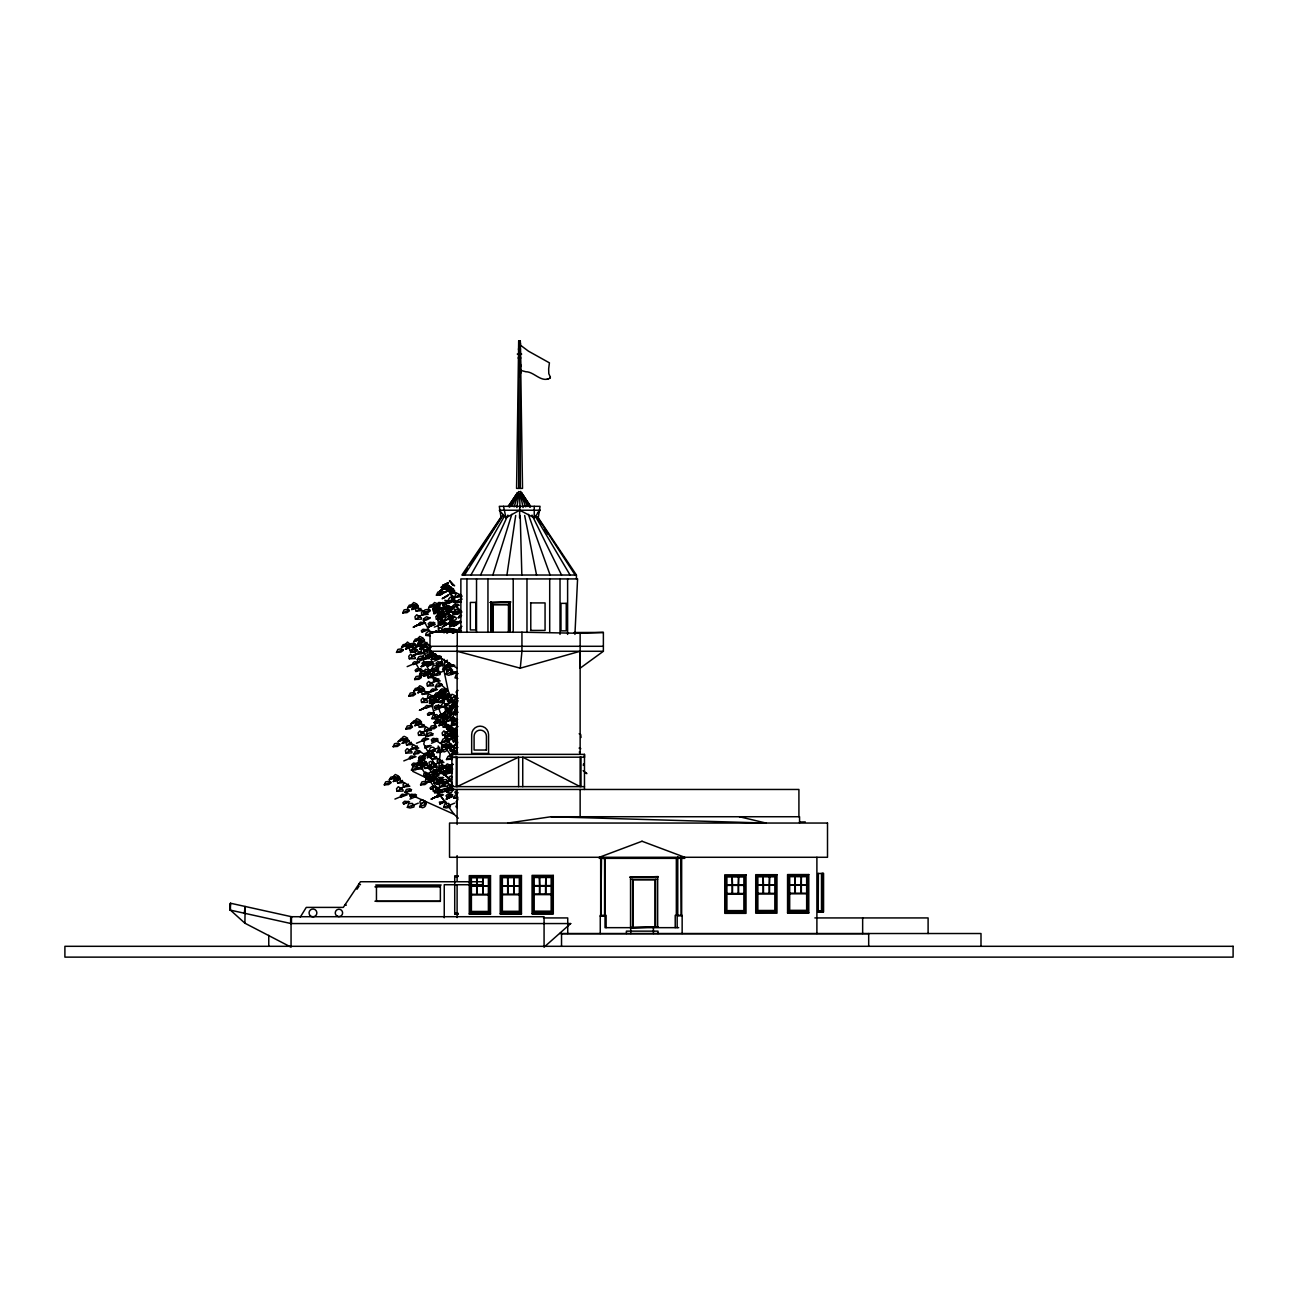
<?xml version="1.0" encoding="UTF-8"?>
<svg xmlns="http://www.w3.org/2000/svg" width="1298" height="1298" viewBox="0 0 1298 1298"><rect width="100%" height="100%" fill="white"/><g stroke="black" fill="none" stroke-linecap="round" stroke-linejoin="round"><path stroke-width="1.5" d="M457.107 757.172L451.899 757.399L451.899 754.365L584.473 754.365L584.473 757.399M451.899 757.399L584.473 757.172M457.107 754.365L457.107 646.29M580.141 754.365L580.141 651.271L520.271 668.178L457.107 651.271M520.466 353.299L519.881 341.634L520.498 345.219L528.432 351.158L549.411 362.84L548.665 368.859L548.794 373.662L550.417 377.28L549.703 378.318C540.958 382.78 534.062 371.634 525.82 371.747L520.985 370.465L520.871 372.299L521.066 370.465M518.713 340.871L516.572 488.389L522.526 488.389L520.287 340.871L518.713 340.871L518.713 350.979M448.216 608.94L449.384 612.461L454.122 611.439L456.004 609.589L461.39 611.017M454.787 610.936L455.955 614.425L461.764 612.185M519.557 517.805L519.768 506.317M520.352 354.873L520.53 372.542L518.875 377.215L520.271 373.775M574.933 634.414L577.578 578.924L460.871 578.924L460.871 632.418M230.038 910.06L230.444 903.213L230.444 910.141L244.9 923.202L291.06 947.167L291.06 923.559L230.038 910.06L230.444 903.213L291.596 916.745M520.271 668.178L521.942 651.271L521.942 632.207L429.995 632.223L429.995 651.271L457.107 668.178M437.491 671.975L436.42 669.492L433.159 671.618L431.877 674.295L434.879 675.301L436.663 674.554M434.295 764.733L434.132 766.258L435.138 765.852M449.806 715.685L448.735 713.219L445.474 715.328L444.176 718.005L447.177 719.011L448.978 718.281L451.071 715.02L450.958 713.835L446.204 710.833L444.403 712.845L444.987 715.247L447.534 715.798M455.614 699.135L454.543 696.669L451.282 698.778L449.984 701.455L452.986 702.461L454.787 701.731M452.418 789.719L451.347 787.253L448.086 789.362L446.804 792.04L449.806 793.046L451.59 792.299L453.683 789.038M419.579 674.895L420.893 671.261L424.576 670.92L426.361 673.289L426.117 674.587L422.337 675.512L419.579 674.895L426.198 672.169M430.271 635.906L425.76 635.387L425.987 633.375L428.875 631.006L430.758 631.412L431.374 633.067M407.345 807.356L408.659 803.722L412.326 803.381L414.127 805.75L413.884 807.031L410.103 807.973L407.345 807.356L413.965 804.63M421.834 766.875L422.759 768.87L416.204 769.195L417.534 765.56L421.201 765.22M431.861 669.33L433.175 665.679L436.842 665.339L438.627 667.707L438.399 669.005L434.619 669.93L431.861 669.33L438.481 666.588M433.548 674.895L434.862 671.261L438.546 670.92L440.33 673.289L440.087 674.587L436.306 675.512L433.548 674.895L440.168 672.169M436.388 719.141L431.893 718.621L433.208 714.971L436.874 714.63L438.659 716.999L434.067 722.694L438.399 722.451M428.892 751.51L430.222 747.875L432.007 747.129L433.889 747.534L435.447 751.201L428.892 751.51L439.844 747.307M437.702 702.072L439.016 698.438L442.683 698.097L444.468 700.466L444.241 701.747L440.46 702.689L437.702 702.072L444.322 699.33M447.891 789.492L439 793.175L434.506 792.656L434.733 790.628M459.476 617.686L459.703 615.674M441.417 783.521L442.732 779.871L446.398 779.53L448.183 781.915L447.956 783.197L444.176 784.138L441.417 783.521L449.465 780.13M452.71 721.25L452.467 723.262L456.977 723.781M443.624 807.356L444.938 803.722L448.621 803.381L450.406 805.75L450.163 807.031L446.382 807.973L443.624 807.356L450.244 804.63M457.431 752.045L452.921 751.51L454.235 747.875L457.918 747.534M457.139 725.209L457.367 723.197M457.139 745.214L457.367 743.202M244.3 913.208L245.144 906.458L244.9 923.202M290.655 923.462L291.482 916.712L291.482 923.462M438.091 620.201L440.363 602.661M506.934 575.03L515.695 515.484M516.864 507.55L518.908 493.646M402.704 612.867L404.084 609.882L407.734 609.297L409.389 610.871L407.037 612.624L402.704 612.867L409.324 610.125M396.507 652.375L397.902 649.389L401.553 648.805L403.207 650.379L400.839 652.131L396.507 652.375L403.143 649.633M384.273 784.836L385.668 781.85L389.303 781.266L390.974 782.84L388.605 784.592L384.273 784.836L390.909 782.094M408.789 646.793L410.184 643.824L413.819 643.224L415.49 644.814L413.121 646.55L408.789 646.793L415.425 644.068M393.148 746.674L394.543 743.689L398.178 743.089L399.849 744.679L397.48 746.431L393.148 746.674L399.768 743.932M410.493 652.375L411.872 649.389L415.522 648.805L417.177 650.379L414.825 652.131L410.493 652.375L417.112 649.633M408.821 696.085L410.217 693.116L413.851 692.515L415.522 694.106L413.153 695.842L408.821 696.085L415.457 693.359M405.836 728.989L407.215 726.004L410.866 725.42L412.521 726.994L410.168 728.746L405.836 728.989L412.456 726.247M414.63 679.552L416.025 676.566L419.66 675.966L421.331 677.556L418.962 679.308L414.63 679.552L421.266 676.81M436.404 595.165L437.799 592.18L439.6 591.45L443.105 593.17L440.736 594.922L436.404 595.165L440.152 593.624M411.434 770.12L412.829 767.15L416.48 766.55L418.134 768.124L415.766 769.876L411.434 770.12L418.07 767.394M436.258 655.117L431.926 655.36L433.305 652.375M418.345 760.985L419.741 758.016L423.375 757.415L425.046 759.006L422.677 760.742L418.345 760.985L424.965 758.259M432.056 700.79L429.411 700.742L430.79 697.756M440.444 701.601L434.067 702.689L435.463 699.703L439.113 699.119M429.865 728.989L431.244 726.004L434.895 725.42L436.55 726.994L434.197 728.746L429.865 728.989L436.485 726.247M420.552 784.836L421.947 781.85L425.598 781.266L427.253 782.84L424.9 784.592L420.552 784.836L427.188 782.094M436.842 752.532L438.237 749.546L441.888 748.962L443.543 750.536L441.19 752.288L436.842 752.532L443.478 749.79M441.531 742.083L442.91 739.097L444.711 738.351L447.145 739.763L441.531 742.083L445.863 741.839L448.216 740.087M436.242 774.241L437.637 771.255L439.438 770.509L441.288 770.655L442.618 773.154L436.242 774.241L442.878 771.499M446.496 759.508L447.891 756.523L449.692 755.777L452.126 757.188L446.496 759.508L450.828 759.265M456.847 737.897L454.203 737.848L455.598 734.863L457.399 734.116M458.113 797.929L453.781 798.173L455.16 795.187L456.961 794.457M441.044 792.332L439.503 788.665L437.621 788.275M443.429 603.099L438.805 602.434L436.842 604.008L437.41 605.192L444.224 602.434L448.93 602.629L442.829 605.192L442.634 603.278M442.407 612.445L436.534 616.307L438.87 612.526L447.177 613.873L448.637 611.78L444.322 608.081L442.245 610.19L442.488 613.63L439.097 615.528M417.21 659.773L418.637 656.95L420.422 656.204L422.272 656.301L423.537 658.508L417.21 659.773L423.846 657.031M431.179 659.773L432.607 656.95L434.392 656.204L436.242 656.301L437.507 658.508L431.179 659.773L436.809 657.453M413.851 754.057L415.263 751.25L418.897 750.585L420.52 751.98L418.134 753.651L413.851 754.057L420.471 751.331M444.305 620.266L445.717 617.442L450.698 615.398L455.987 617.507L456.377 618.854L455.306 620.038L450.552 620.622L449.481 616.745L450.633 619L444.305 620.266L450.925 617.524M429.524 703.484L430.936 700.66L434.57 700.011L436.193 701.407L433.808 703.062L429.524 703.484L436.144 700.742M435.333 686.934L436.745 684.111L440.379 683.462L442.001 684.857L439.616 686.528L435.333 686.934L441.953 684.208M426.539 736.388L427.951 733.565L429.752 732.818L431.585 732.916L432.851 735.122L426.539 736.388L433.159 733.646M461.39 602.142L457.107 602.564L457.399 600.958L450.763 600.293L455.452 603.051L457.172 602.467L458.519 599.741L462.153 599.092M443.332 767.962L439.049 768.384L440.46 765.56L442.261 764.83L445.717 766.307M457.626 742.862L449.708 731.309L455.063 708.578L457.983 706.518M450.552 736.388L451.98 733.565L453.765 732.818L455.614 732.916L456.88 735.122L450.552 736.388L457.188 733.646M581.017 737.491L580.709 734.506L579.168 733.759M426.782 730.466L421.169 732.786L427.561 729.947L423.765 744.014L438.416 771.385L440.184 753.538L438.156 745.961M518.875 377.215L520.952 372.299M538.264 517.805L540.049 506.317L499.308 506.317L501.109 517.805M411.742 609.525L413.202 606.961L416.82 606.215L418.362 607.318L411.742 609.525L418.362 606.799M405.56 649.049L407.02 646.469L410.639 645.723L412.18 646.826L405.56 649.049L412.18 646.307M417.826 643.467L421.104 640.157L424.462 641.244L417.826 643.467L424.462 640.725M419.53 649.049L420.99 646.469L424.608 645.723L426.15 646.826L419.53 649.049L426.15 646.307M432.64 609.525L434.116 606.961L437.718 606.215L439.276 607.318L432.64 609.525L439.259 606.799M402.185 743.332L405.447 740.022L408.821 741.126L402.185 743.332L408.821 740.59L405.982 737.15L404.116 736.339L402.64 737.183L402.818 740.866L407.588 738.124M393.31 781.493L394.787 778.93L398.405 778.183L399.946 779.287L393.31 781.493L399.946 778.768M417.859 692.759L419.335 690.179L422.953 689.433L424.495 690.536L417.859 692.759L424.495 690.017M425.144 673.646L428.762 672.899L430.303 674.003L423.667 676.209L423.992 674.863M445.457 591.839L448.719 588.513L452.077 589.616L445.457 591.839L452.077 589.097L447.972 585.171L451.85 589.276L453.878 589.406L447.372 584.83L445.555 586.874M414.873 725.663L416.35 723.083L419.952 722.337L421.509 723.44L414.873 725.663L421.493 722.921M420.487 766.794L423.748 763.484L427.107 764.571L420.487 766.794L427.107 764.051M444.062 695.079L443.527 694.073L439.925 694.836L438.448 697.399L442.65 696.718M427.383 757.659L430.66 754.349L434.019 755.436L427.383 757.659L434.019 754.917M443.121 699.346L444.581 696.783L448.199 696.036L449.741 697.14L443.121 699.346L449.741 696.62M438.902 725.663L440.363 723.083L443.981 722.337L445.522 723.44L438.902 725.663L445.522 722.921M429.606 781.493L431.066 778.93L434.684 778.183L436.225 779.287L429.606 781.493L436.225 778.768M452.515 746.983L445.895 749.206L449.157 745.879M457.204 736.534L450.568 738.74L452.045 736.177L455.647 735.431M449.497 770.217L445.295 770.898L448.556 767.589L451.915 768.692L444.581 773.089L443.786 771.904L445.506 770.331L450.471 770.525M407.734 607.724L409.227 605.225L412.829 604.446L414.354 605.468L407.734 607.724L414.354 604.982M401.553 647.231L403.029 644.733L406.647 643.954L408.156 644.976L401.553 647.231L408.172 644.489M413.819 641.65L415.311 639.151L418.93 638.373L420.438 639.395L413.819 641.65L420.455 638.908M415.522 647.231L417.015 644.733L420.617 643.954L422.142 644.976L415.522 647.231L422.142 644.489M428.632 607.724L430.125 605.225L433.727 604.446L435.252 605.468L428.632 607.724L435.268 604.982M398.178 741.515L401.471 738.286L404.798 739.26L398.178 741.515L404.814 738.789M389.319 779.692L390.795 777.194L394.414 776.415L395.922 777.437L389.319 779.692L395.939 776.95M413.851 690.942L415.344 688.443L418.962 687.664L420.471 688.686L413.851 690.942L420.487 688.2M419.66 674.392L422.953 671.163L424.771 671.131L425.89 672.786M441.45 590.022L442.926 587.523L446.544 586.745L448.053 587.767L441.45 590.022L448.07 587.28M410.866 723.846L414.143 720.601L417.485 721.591L410.866 723.846L417.485 721.104M416.48 764.976L417.956 762.478L421.574 761.699L423.083 762.721L416.48 764.976L423.099 762.234M434.441 695.582L435.933 693.1L439.535 692.321L441.06 693.327L434.441 695.582L441.077 692.856M423.375 755.842L424.868 753.343L428.47 752.58L429.995 753.586L423.375 755.842L430.011 753.1M439.113 697.545L442.391 694.3L445.717 695.29L439.113 697.545L445.733 694.803M434.895 723.846L438.172 720.601L441.515 721.591L434.895 723.846L441.515 721.104M439.113 717.534L440.59 715.052L444.208 714.273L445.717 715.279L439.113 717.534L445.733 714.809M425.598 779.692L427.074 777.194L430.693 776.415L432.218 777.437L425.598 779.692L432.218 776.95M441.888 747.388L445.165 744.143L448.508 745.133L441.888 747.388L448.508 744.646M452.775 735.317L446.561 736.939L446.901 735.625M441.288 769.081L442.764 766.599L446.382 765.82L447.907 766.826L441.288 769.081L447.907 766.355M451.542 754.349L454.819 751.12L457.156 752.029L451.542 754.349L457.756 752.743M432.38 707.037L434.927 697.529M423.262 648.513L425.03 646.582L427.01 647.199L429.963 649.049L428.794 650.833L423.959 650.687L428.713 647.962M442.586 611.731L443.007 614.944L445.587 615.236L449.14 614.279L447.047 612.624L447.761 612.202M424.219 766.258L425.987 764.327L431.033 767.832L424.917 768.448L424.219 766.258L420.536 767.718L425.841 765.155M448.394 699.59L448.816 702.818L453.651 702.899M453.067 701.553L453.473 704.765L456.052 705.057M448.848 727.854L449.254 731.066L455.387 730.417L450.325 727.01M432.088 669.135L432.429 667.967M449.092 756.458L450.893 754.43L452.791 755.225M417.94 638.502L419.757 636.458L421.639 637.286L424.414 639.671L423.213 641.634M417.972 687.794L419.789 685.75L421.672 686.577L424.446 688.962L423.245 690.925M423.781 671.244L425.598 669.216L427.48 670.028L430.255 672.413L429.054 674.392M393.424 776.545L395.241 774.5L397.123 775.312L399.898 777.697L398.697 779.676M414.971 720.698L416.788 718.654L418.67 719.465L421.461 721.866L420.26 723.83M438.546 692.434L440.363 690.406M420.584 761.829L422.402 759.784L424.284 760.612L427.058 762.997L425.874 764.96M439 720.698L440.817 718.654L442.699 719.465L445.474 721.866L444.289 723.83M429.703 776.545L431.52 774.5L433.402 775.312L436.177 777.697L434.992 779.676M450.666 733.792L451.023 732.591M445.392 765.934L447.21 763.905L449.092 764.717L451.866 767.102L450.682 769.081M492.851 575.03L511.801 514.332M514.17 506.755L518.308 493.467M427.366 664.771L429.103 663.197L434.116 663.862L428.162 665.955L426.62 663.294L428.34 661.72L433.305 661.915L429.881 663.878M442.44 630.114L442.975 632.029L448.865 629.465L443.9 629.254L438.87 632.029L438.61 628.459L440.071 627.615L444.825 630.617L443.64 632.532M445.539 711.645L447.258 710.071L452.223 710.266L448.8 712.245M435.787 699.654L435.025 698.405M480.568 575.03L507.907 515.111M512.045 506.025L518.665 491.504M444.143 668.713L445.441 666.036L448.702 663.927L450.179 667.61L448.946 668.973L447.145 669.719L444.143 668.713L450.779 665.971M445.847 674.295L447.129 671.618L450.39 669.492L451.882 673.191L450.633 674.554L448.848 675.301L445.847 674.295L452.467 671.553M431.504 769.6L428.502 768.578L431.017 764.636M419.643 806.756L420.925 804.062L424.186 801.953L425.663 805.652L424.43 807.015L422.629 807.762L419.643 806.756L426.263 804.014M457.204 804.062L455.923 806.756L457.188 807.616M450.26 607.529L447.047 607.253L444.597 609.525M436.842 632.272L438.805 630.698M433.159 776.042L434.911 772.829M449.741 717.145L443.121 719.352L446.382 716.042M470.914 575.03L504.63 515.809M509.579 507.096L517.513 493.159M511.298 503.332L517.448 493.094L508.459 506.415M300.276 917.102L306.263 907.399L343.305 907.399L360.422 881.748L482.58 881.748L482.58 884.733L444.241 884.733L444.241 917.767M464.554 575.03L503.332 514.787M508.719 506.415L517.35 493.029M463.159 575.03L467.588 568.329M469.795 564.987L501.823 516.458M356.966 889.276L359.092 886.08M446.901 633.375L449.773 631.006L451.655 631.412L452.288 633.067M501.434 516.458L461.91 575.03L576.426 575.03L576.426 578.924M508.199 506.415L517.237 493.029M549.703 378.318L550.336 377.28M440.363 609.233L442.845 606.993L446.236 606.653L442.65 609.151M438.253 609.103L438.87 609.492C438.87 612.461 430.79 616.485 435.187 611.472M534.241 517.805L540.049 510.228L499.308 510.228L505.96 517.805L519.687 510.228L534.241 517.805L534.241 506.317M423.878 611.261L424.981 609.882L428.632 609.297L430.287 610.871L427.934 612.624L423.602 612.867L430.222 610.125M430.904 651.369L429.492 654.192L425.825 656.171L429.443 654.062L432.088 654.111M432.429 776.009L435.349 773.949L438.805 775.441L434.749 777.437M442.683 789.411L441.255 792.234L447.583 790.969L446.317 788.762L444.468 788.665M448.767 605.403L444.808 609.768L443.705 607.253L444.971 604.511L450.244 606.685L450.633 608.048M449.384 612.461L453.326 608.097M455.955 614.425L459.914 610.06M450.552 620.622L454.495 616.258M455.858 625.279L461.179 621.758L456.069 621.628L454.787 623.949L455.858 625.279L459.816 620.915M418.037 616.647L424.657 613.922M419.984 624.37L413.348 627.112L419.741 624.273L416.983 625.003M458.372 596.22L451.736 598.962L458.129 596.123L455.371 596.853M434.976 624.37L428.34 627.112L434.733 624.273L431.974 625.003M438.935 616.647L445.555 613.922M434.262 627.112L440.882 624.37M418.475 653.429L411.839 656.171L418.232 653.332L415.474 654.062M407.166 666.62L413.786 663.878M424.121 650.59L430.758 647.848M449.254 627.112L455.874 624.37M419.449 661.039L426.069 658.297M428.794 663.878L421.136 666.62L427.529 663.781L424.771 664.527M434.441 661.039L441.06 658.297M423.894 673.435L430.514 670.693M436.128 666.62L442.764 663.878M436.177 667.853L442.796 665.111M437.864 673.435L444.5 670.693M429.963 683.332L436.599 680.59M449.205 666.864L442.569 669.59L448.345 666.831M430.79 697.14L424.154 699.882L430.547 697.042L427.788 697.789M426.101 707.588L419.481 710.331L425.874 707.507L423.099 708.237M440.282 693.781L446.901 691.055M448.637 697.87L442.018 700.596L443.851 699.249M434.473 710.331L441.093 707.588M442.829 714.403L436.209 717.145L445.685 712.651L444.743 704.522L451.363 701.78M415.1 747.713L408.481 750.455L413.786 747.891L431.634 758.697M456.036 703.743L449.4 706.469L455.793 703.646L453.034 704.376M416.48 743.235L423.116 740.493M403.808 760.904L410.428 758.178M431.488 743.235L438.107 740.493M449.4 726.474L456.036 723.732M419.351 760.304L418.8 760.904L420.99 759.719M451.818 730.044L445.198 732.786L451.59 729.947L448.816 730.677M451.347 734.197L444.727 736.923L446.561 735.577M440.509 743.235L447.145 740.493M399.606 788.616L406.242 785.89M394.933 799.081L401.553 796.339M433.678 764.782L440.298 762.04M426.766 773.916L433.402 771.174M429.005 775.231L435.625 772.488M409.925 799.081L416.544 796.339M411.661 805.896L418.281 803.154M443.997 775.231L450.617 772.488M443.721 781.623L437.085 784.365L443.478 781.542L440.72 782.272M435.901 788.616L442.521 785.89M449.481 780.504L445.733 782.045L449.351 779.952M437.848 796.339L431.212 799.081L437.604 796.242L434.846 796.972M438.821 791.18L445.441 788.438M452.531 786.15L446.901 788.47L452.207 785.907M452.84 796.339L446.204 799.081L452.596 796.242L449.838 796.972M447.94 805.896L454.576 803.154M455.874 754.819L457.01 753.603M537.469 512.921L540.049 510.228M439.357 632.094L442.602 629.984L443.673 632.467L444.679 632.045M460.255 632.094L461.455 630.828M442.488 748.232L443.689 746.967M452.191 615.349L458.064 611.488M449.984 626.528L455.858 622.667M583.321 765.414L583.548 763.922M440.119 590.72L445.36 587.377L441.693 589.86M442.894 598.346C461.212 587.28 429.833 605.712 448.053 595.62M442.894 626.626C461.212 615.56 429.833 633.976 448.053 623.884M603.375 651.271L580.141 668.178L580.141 633.294L603.375 632.434L603.375 651.271L429.995 651.271M441.661 617.621L445.36 615.658L440.119 618.984M446.398 611.812L448.621 610.806L446.934 611.585M441.953 609.184L446.171 606.426M446.204 609.525L450.422 606.766M450.698 607.318L453.456 606.572L448.897 608.048M460.644 614.116L458.243 617.734L460.741 616.842M458.243 617.734L461.569 615.544M458.21 698.243L454.787 699.638L454.057 702.364L457.383 700.19M450.033 714.371L450.503 714.16M414.094 748.135L414.873 747.632L408.481 750.455M422.418 758.811L424.576 758.146M425.728 782.272L428.486 781.542L425.825 782.451M441.336 587.621L447.112 584.295L441.012 587.345L446.496 584.879M443.072 614.36L441.012 615.609L443.413 614.538M442.829 585.804L448.621 582.542L442.472 585.463L447.972 583.078M425.841 693.181L431.682 690.958L427.48 692.597M456.896 713.624L455.063 714.971L457.253 713.786M457.334 741.872L455.501 743.235L457.707 742.05M448.053 766.177L452.807 764.214M417.129 607.707L418.313 605.744L415.538 603.343L413.656 602.532L411.839 604.576L412.375 607.058L417.145 604.316M450.844 586.615L446.09 589.357L448.605 590.006M450.844 590.006L452.126 589.26M416.171 611.18L422.288 610.579L417.242 607.075L415.474 609.005L416.171 611.18L420.925 608.454M449.887 593.478L456.004 592.878L450.958 589.373L449.189 591.304L449.887 593.478L454.641 590.752M438.026 607.707L439.227 605.744L436.436 603.343L434.554 602.532L432.737 604.576L433.272 607.058L438.043 604.316M422.093 614.944L428.226 614.279L423.164 610.887L421.396 612.802L422.093 614.944L426.864 612.202M415.49 619.243L421.542 619.114L421.444 617.897L416.739 614.765L414.938 616.793L415.49 619.243L420.244 616.518M436.68 607.918L438.14 607.075L443.072 609.541L443.202 610.579L439.649 611.504L437.069 611.18L441.839 608.454M461.812 595.571L456.88 593.186L455.111 595.101L455.809 597.242L460.579 594.516M449.189 601.558L455.241 601.412L455.144 600.195L450.455 597.064L448.637 599.092L449.189 601.558L453.959 598.816M461.942 596.593L455.809 597.242M419.627 624.971L425.582 622.878L420.552 622.213L418.832 623.786L419.627 624.971L424.381 622.229M453.343 607.269L459.297 605.176L454.268 604.511L452.548 606.085L453.343 607.269L458.097 604.527M443.007 614.944L445.701 613.402M436.388 619.243L442.44 619.114L442.342 617.897L437.653 614.765L435.836 616.793L436.388 619.243L441.158 616.518M428.924 624.971L434.879 622.878L429.865 622.213L428.145 623.786L428.924 624.971L433.694 622.229M455.241 612.413L456.718 611.569M422.077 632.029L428.032 629.919L423.002 629.254L421.282 630.844L422.077 632.029L426.831 629.287M458.778 611.504L460.547 611.585M440.525 624.971L446.48 622.878L441.45 622.213L439.73 623.786L440.525 624.971L445.295 622.229M410.233 644.246L407.475 642.039L405.657 644.084L406.193 646.566L410.947 643.824M423.229 638.259L418.475 640.985L420.99 641.634M449.838 624.971L455.793 622.878L450.763 622.213L449.043 623.786L449.838 624.971L454.592 622.229M419.968 642.883L421.444 642.039M409.292 648.513L409.99 650.687L414.743 647.962M442.975 632.029L447.745 629.287M422.256 645.122L428.389 644.506L423.343 641.001L421.574 642.932L422.256 645.122L427.026 642.38M414.825 650.833L415.977 649.049L411.06 646.582M424.917 647.215L426.101 645.252L424.203 644.246L420.163 646.566L422.694 647.215M429.249 644.814L427.496 646.729L428.194 648.87L430.887 647.329M460.985 627.615L459.184 629.627L459.768 632.029M415.912 654.452L422.045 653.803L416.983 650.395L415.214 652.31L415.912 654.452L420.682 651.726M409.308 658.767L415.36 658.621L415.246 657.405L410.557 654.273L408.74 656.301L409.308 658.767L414.062 656.025M421.574 653.186L427.626 653.04L427.529 651.823L422.84 648.692L421.023 650.72L421.574 653.186L426.344 650.444M430.952 650.395L429.184 652.31L429.881 654.452L432.461 654.744M413.445 664.479L419.4 662.386L414.37 661.72L412.65 663.294L413.445 664.479L418.199 661.737M423.278 658.767L429.33 658.621L429.232 657.405L424.527 654.273L422.726 656.301L423.278 658.767L428.032 656.025M430.482 656.171L425.712 658.897L424.917 657.713L426.653 656.139L431.617 656.334L430.384 657.551M422.742 664.479L428.697 662.386L423.683 661.72L421.947 663.294L422.742 664.479L427.513 661.737M440.914 656.334L435.95 656.139L434.23 657.713L435.025 658.897L439.795 656.171M427.415 664.479L432.169 661.737M440.979 656.804L435.025 658.897M415.895 671.537L421.834 669.444L416.82 668.778L415.1 670.352L415.895 671.537L420.649 668.794M428.162 665.955L432.932 663.213M436.712 664.479L442.667 662.386L437.653 661.72L435.933 663.294L436.712 664.479L441.482 661.737M425.663 672.964L429.07 671.001M444.159 659.287L444.711 661.737L447.404 660.195M432.851 668.713L429.07 670.352L429.865 671.537L433.905 669.216M432.672 671.537L435.365 669.995M451.039 665.728L450.925 664.544L446.171 661.542L444.37 663.554L444.954 665.955L449.725 663.213M448.313 665.533L452.888 665.128M437.458 672.039L438.643 670.125L436.712 669.216M428.097 677.864L434.23 677.264L429.184 673.759L427.415 675.69L428.097 677.864L432.867 675.122M450.195 666.685L453.602 664.722M454.803 665.355L451.315 666.864M451.412 668.794L446.658 671.537L446.058 669.135M423.262 687.551L418.508 690.276L421.023 690.925M434.035 681.628L440.168 680.963L435.09 677.556L433.337 679.471L434.035 681.628L438.805 678.886M427.415 685.928L433.467 685.782L433.37 684.581L428.681 681.434L426.864 683.478L427.415 685.928L432.185 683.186M451.428 672.039L452.613 670.125L449.773 667.886M451.298 674.506L457.253 672.413L452.223 671.747L450.503 673.321L451.298 674.506L456.052 671.78M422.288 694.414L428.421 693.797L423.375 690.293L421.607 692.223L422.288 694.414L427.058 691.672M431.553 691.656L437.507 689.546L432.494 688.881L430.758 690.471L431.553 691.656L436.323 688.914M428.226 698.162L434.359 697.513L429.281 694.106L427.529 696.02L428.226 698.162L432.997 695.436M421.607 702.478L427.659 702.332L427.561 701.115L422.872 697.983L421.055 700.011L421.607 702.478L426.377 699.736M440.866 691.656L446.82 689.546L441.791 688.881L440.071 690.471L440.866 691.656L445.636 688.914M439.081 694.933L443.851 692.191M434.003 698.697L439.892 696.134L433.467 696.783L434.003 698.697L438.773 695.971M448.508 697.529L449.692 695.566L446.918 693.164L445.036 692.353L443.218 694.398L443.754 696.88L448.508 694.138M425.744 708.189L431.699 706.096L426.685 705.431L424.949 707.004L425.744 708.189L430.514 705.463M455.566 695.971L450.795 698.697L450.211 696.296L452.012 694.284L453.927 695.047L456.766 697.286L455.582 699.216M435.057 708.189L441.012 706.096L435.982 705.431L434.262 707.004L435.057 708.189L439.827 705.463M451.59 698.681L448.621 696.896L446.853 698.827L447.55 701.001L452.304 698.275M448.816 702.818L451.509 701.261M446.236 704.798L443.462 702.624L441.644 704.668L442.196 707.118L446.966 704.376M428.194 715.247L434.149 713.154L429.135 712.488L427.399 714.062L428.194 715.247L432.964 712.505M415.506 723.181L420.276 720.439M453.473 704.765L457.513 702.445L456.523 701.293M446.869 709.065L452.905 708.935L452.807 707.718L448.118 704.587L446.301 706.615L446.869 709.065L451.623 706.339M445.036 712.359L443.218 714.387L443.754 716.885L446.447 715.328M419.303 727.302L425.436 726.702L420.374 723.197L418.621 725.128L419.303 727.302L424.073 724.576M447.68 712.067L451.104 710.103M444.987 715.247L449.757 712.505M456.571 710.071L454.852 711.645L455.647 712.845L458.113 712.245M451.006 714.792L456.961 712.699L451.931 712.034L450.211 713.608L451.006 714.792L455.76 712.05M425.225 731.066L431.358 730.417L426.296 727.01L424.527 728.924L425.225 731.066L429.995 728.34M407.572 741.515L408.87 740.769M439.535 723.181L444.305 720.439M418.621 735.382L424.673 735.236L424.576 734.019L419.871 730.888L418.07 732.916L418.621 735.382L423.375 732.64M449.708 717.129L453.554 717.161M446.853 718.832L447.55 721.007L452.304 718.265M406.615 744.987L412.748 744.387L407.702 740.882L405.933 742.813L406.615 744.987L411.385 742.245M443.332 727.302L449.449 726.702L444.403 723.197L442.634 725.128L443.332 727.302L448.118 724.576L452.807 727.724L452.905 728.924M453.456 721.85L457.48 719.53L454.381 719.092L452.661 720.666L453.456 721.85L455.923 721.25M422.759 741.093L428.713 739L423.683 738.335L421.964 739.909L422.759 741.093L427.529 738.351M453.473 724.771L457.513 722.451L454.543 720.698L452.775 722.613L453.473 724.771L456.052 725.063M412.553 748.751L418.686 748.086L413.608 744.679L411.855 746.61L412.553 748.751L417.307 746.009M451.623 726.328L446.869 729.07L449.4 729.687M405.933 753.051L411.985 752.905L411.888 751.704L407.199 748.557L405.382 750.601L405.933 753.051L410.703 750.309M449.254 731.066L454.024 728.34M432.072 741.093L438.026 739L432.997 738.335L431.277 739.909L432.072 741.093L436.826 738.351M442.65 735.382L448.702 735.236L448.605 734.019L443.9 730.888L442.099 732.916L442.65 735.382L447.404 732.64M425.209 748.151L431.098 745.587L424.673 746.236L425.209 748.151L429.963 745.409M455.76 732.056L451.006 734.798L450.211 733.613L452.483 731.748L454.365 732.559M410.071 758.778L416.025 756.669L411.012 756.004L409.276 757.594L410.071 758.778L414.841 756.036M455.971 733.532L455.241 733.954L457.156 734.944M446.788 741.093L452.742 739L447.713 738.335L445.993 739.909L446.788 741.093L451.542 738.351M454.608 737.134L456.069 736.291M424.154 756.036L419.384 758.778L418.589 757.594L420.309 756.004L425.273 756.215L424.04 757.415M432.769 755.825L433.97 753.862L431.179 751.477L429.314 750.666L427.496 752.694L428.032 755.176L432.786 752.451M457.026 738.335L455.306 739.909L456.085 741.093M456.442 739.016L452.661 740.655L453.456 741.839L456.133 740.298M412.521 765.82L418.475 763.727L413.445 763.062L411.726 764.636L412.521 765.82L417.291 763.094M451.298 743.981L446.528 746.723L445.993 744.241L447.81 742.196L452.467 745.409L452.564 746.626M393.959 779.027L398.713 776.285M451.396 746.739L449.627 748.67L450.325 750.844L452.905 751.185M425.874 761.585L421.12 764.311L423.635 764.96M449.238 748.151L455.127 745.587L448.686 746.236L449.238 748.151L453.992 745.409M431.812 759.314L437.945 758.697L432.899 755.209L431.131 757.14L431.812 759.314L436.582 756.572M457.01 746.918L454.316 748.459L453.765 746.009L455.582 743.981L457.464 744.776M450.325 750.844L455.079 748.119M397.74 783.148L403.873 782.548L398.827 779.043L397.058 780.974L397.74 783.148L402.51 780.423M424.917 768.448L432.007 764.279M431.861 766.388L429.314 765.82L429.054 762.267L430.53 761.423L434.084 763.094M437.751 763.078L443.884 762.413L438.805 759.006L437.053 760.92L437.751 763.078L442.504 760.336M431.131 767.378L437.183 767.232L437.085 766.031L432.396 762.883L430.579 764.911L431.131 767.378L435.901 764.636M434.1 766.339L435.284 764.408L433.354 763.5M403.678 786.913L409.811 786.247L404.733 782.84L402.98 784.771L403.678 786.913L408.448 784.17M397.058 791.212L403.11 791.082L403.013 789.865L398.324 786.734L396.507 788.762L397.058 791.212L401.828 788.486M430.839 772.196L436.972 771.547L431.909 768.14L430.141 770.055L430.839 772.196L435.609 769.471M424.235 776.512L430.287 776.366L430.173 775.149L425.484 772.018L423.667 774.046L424.235 776.512L428.989 773.77M440.038 770.363L435.268 773.089L434.473 771.904M439.941 771.742L441.158 770.525L436.209 770.331M450.698 765.69L445.928 768.432L448.443 769.065M430.238 779.027L435.008 776.285M401.196 796.94L407.15 794.847L402.137 794.181L400.401 795.755L401.196 796.94L405.966 794.198M431.358 779.4L427.577 781.039L428.372 782.223L431.066 780.682M452.775 769.049L450.795 768.448L449.027 770.379L449.725 772.553L452.418 771.012M442.488 777.421L436.874 781.039L437.669 782.223L442.44 779.498M434.035 783.148L440.152 782.548L435.106 779.043L433.337 780.974L434.035 783.148L438.789 780.423M410.509 796.94L416.463 794.847L411.45 794.181L409.714 795.755L410.509 796.94L415.279 794.198M403.646 803.997L409.6 801.888L404.587 801.223L402.851 802.813L403.646 803.997L408.416 801.255M435.479 787.935L436.712 786.718L431.747 786.523L430.027 788.097L430.822 789.281L433.516 787.74M452.191 776.918L450.292 776.123L448.491 778.167L449.043 780.617L451.736 779.076M439.957 786.913L446.09 786.247L441.028 782.84L439.259 784.771L439.957 786.913L444.727 784.17M433.354 791.212L439.405 791.082L439.292 789.865L434.603 786.734L432.802 788.762L433.354 791.212L438.107 788.486M425.209 801.255L420.438 803.997L419.854 801.596L421.655 799.584L423.57 800.331L426.409 802.586L425.225 804.5M451.639 786.961L448.816 784.868L447.356 785.712L447.599 789.281L452.369 786.539M437.491 796.94L443.445 794.847L438.416 794.181L436.696 795.755L437.491 796.94L442.245 794.198M456.555 790.628L454.835 792.202L455.63 793.386L458.097 792.786M446.788 796.94L452.742 794.847L447.729 794.181L445.993 795.755L446.788 796.94L451.558 794.198M439.941 803.997L445.831 801.434L439.389 802.067L439.941 803.997L444.695 801.255M457.934 799.584L456.133 801.596L456.718 803.997M451.736 598.962L455.468 597.031M413.348 627.112L417.08 625.182M446.934 609.541L448.459 608.713M428.34 627.112L432.072 625.182M411.839 656.171L415.571 654.241M421.136 666.62L424.868 664.706M422.158 666.62L425.89 664.706M442.569 669.59L446.301 667.675M424.154 699.882L427.886 697.967M419.481 710.331L423.213 708.416M442.018 700.596L448.41 697.772L445.636 698.502M449.4 706.469L453.132 704.554M436.209 717.145L439.941 715.23M445.198 732.786L448.913 730.855M444.727 736.923L451.12 734.1L448.362 734.83M433.208 750.049L435.414 748.865M420.536 767.718L424.268 765.804M437.085 784.365L440.817 782.451M445.733 782.045L447.924 780.861M446.901 788.47L452.678 785.712M431.212 799.081L434.944 797.15M446.204 799.081L449.935 797.15M439.762 590.947L444.906 588.221M439.519 594.744L445.636 592.18L440.914 591.985L438.951 593.559L439.519 594.744L444.662 592.002M437.41 605.192L442.553 602.45M442.829 605.192L447.972 602.45M433.71 612.007L439.827 609.443L435.106 609.249L433.143 610.823L433.71 612.007L438.854 609.281M433.646 613.483L438.789 610.741M442.488 612.867L447.632 610.141M441.336 615.885L444.257 614.343M441.223 618.448L444.906 616.485M444.662 620.282L439.519 623.008L438.951 621.823L440.914 620.249L445.636 620.444L441.937 622.407M444.273 632.694L447.972 630.731M447.453 632.11L448.93 630.893L444.224 630.698M458.032 690.422L456.069 691.996L456.636 693.181M449.254 608.227L450.795 607.496M432.283 632.743L436.469 631.088L431.909 632.564M453.18 632.743L457.383 631.088L452.807 632.564M443.786 713.056L440.071 714.971L445.831 712.213M449.708 765.593L451.233 764.863M458.194 700.888L454.057 702.364M442.034 592.845L443.04 592.423M457.107 602.564L460.855 601.023M452.678 607.091L453.683 606.669M430.027 617.524L423.391 620.266L429.314 630.633M425.76 635.387L429.508 633.846M431.958 633.148L436.712 631.185M452.856 633.148L457.61 631.185M425.825 656.171L432.445 653.429M431.926 655.36L435.657 653.803M425.29 672.072L426.296 671.666M423.667 676.209L430.303 673.467M458.097 673.5L456.296 674.246L454.981 677.881L457.756 678.497M427.156 693.018L431.909 691.055M429.411 700.742L436.031 698M434.067 702.689L437.815 701.147M449.984 701.455L456.62 698.73M456.734 705.398L450.114 708.124L451.526 705.301L455.16 704.652L456.782 706.047L452.71 708.043M431.893 718.621L438.513 715.879M450.341 714.614L451.347 714.192M444.176 718.005L450.812 715.263M434.067 722.694L439.697 720.358L437.264 718.962M421.169 732.786L427.788 730.044M453.797 719.627L457.464 719.27M457.983 726.523L456.182 727.253L454.771 730.076L457.383 729.995M448.053 734.441L451.655 733.662M446.561 736.939L450.309 735.382M450.568 738.74L456.182 736.42M454.203 737.848L457.951 736.291M447.81 748.167L441.19 750.909L444.192 751.915L445.993 751.169L447.226 749.806L445.733 746.107M445.895 749.206L451.509 746.869M424.414 758.584L425.419 758.178M452.921 751.51L456.669 749.968M416.204 769.195L422.84 766.453M428.502 768.578L432.25 767.037M439.049 768.384L445.668 765.658M449.384 765.998L453.132 764.457M445.295 770.898L451.915 768.156M434.019 776.739L438.773 774.776M427.707 782.045L428.713 781.623M411.596 789.492L404.976 792.234L406.388 789.411L410.022 788.762L411.304 790.969L404.976 792.234L454.073 814.284L458.226 818.194M434.506 792.656L441.125 789.914M446.804 792.04L453.424 789.298M453.781 798.173L457.529 796.631M449.497 603.051L451.996 601.704L444.808 600.293L449.497 603.051L447.486 600.325M449.497 610.109L451.996 608.762L444.808 607.35L449.497 610.109L447.486 607.383M446.658 630.147L444.808 628.573L449.773 628.767L455.452 631.331L457.951 629.968L450.763 628.573L451.996 629.968L449.497 631.331L447.486 628.589M434.522 670.174L429.865 671.537M451.25 719.287L454.738 717.794L452.824 717.567M453.473 734.197L456.896 732.234L451.931 732.023M449.238 771.742L444.581 773.089M433.029 780.877L428.372 782.223M440.184 779.546L443.608 777.583L438.659 777.388L436.923 778.962L437.718 780.147M440.152 781.623L443.559 779.66L438.61 779.465M579.427 752.564L579.476 751.623M547.058 379.259L548.016 378.935M443.689 712.878L445.376 712.407M439.827 715.052L441.985 714.387M461.91 626.334L458.697 628.167L459.703 630.471M458.259 613.727L455.776 614.327L454.998 613.143M453.456 741.839L455.923 741.239M430.822 789.281L433.289 788.681M507.907 823.046L551.033 816.734L799.568 816.734L799.568 822.964M457.415 695.176L456.571 694.657M459.816 612.007L461.682 611.764M447.713 699.184L442.878 699.054L442.196 696.88M454.771 710.087L457.383 710.006M574.073 632.515L603.375 632.434M446.95 707.718L442.196 707.118M519.881 341.634L520.368 342.834M520.579 344.035L520.287 342.834M520.141 346.68L520.32 348.886M518.373 349.097L520.563 349.097M517.269 354.078L521.666 354.078M518.08 357.988L520.855 357.988M520.563 364.332L520.709 366.539M530.493 602.921L545.063 602.921L545.063 630.422L530.493 630.422M490.969 604.3L509.936 604.3M508.394 604.803L493.126 604.803L493.126 632.077M429.995 646.29L603.375 646.29M451.899 786.637L584.473 786.637M799.568 822.056L805.263 821.91M680.687 856.842L681.661 856.842L681.661 915.755M678.108 857.929L676.339 857.929L676.339 915.333M680.785 857.929L681.109 915.333M601.493 858.789L600.86 915.333M604.122 858.789L605.192 858.789L605.192 915.333M458.356 875.825L454.722 875.825L454.722 914.035L458.356 914.344M455.338 876.734L457.967 876.588M630.552 879.298L657.648 879.298M789.687 884.782L794.993 884.782L794.993 876.669L795.285 884.782L801.061 884.782L801.353 876.669L801.353 884.782L806.658 884.782M375.771 884.993L441.158 884.993M726.896 885.074L732.202 885.074L732.202 876.961L732.51 885.074L738.27 885.074L738.578 876.961L738.578 885.074L743.884 885.074M757.854 884.928L763.159 884.928L763.159 876.815L763.467 884.928L769.227 884.928L769.536 876.815L769.536 884.928L774.841 884.928M789.687 885.09L794.993 885.09L794.993 893.202M806.658 885.09L801.353 885.09L801.353 893.202M726.896 885.366L732.202 885.366L732.202 893.478M743.884 885.366L738.578 885.366L738.578 893.478M757.854 885.236L763.159 885.236L763.159 893.349M774.841 885.236L769.536 885.236L769.536 893.349M534.176 885.609L539.497 885.609L539.497 877.497L539.79 885.609L545.549 885.609L545.858 877.497L545.858 885.609L551.163 885.609M471.401 885.885L476.707 885.885L476.707 877.773L477.015 885.885L482.775 885.885L483.083 877.773L483.083 885.885L488.389 885.885M502.358 885.755L507.664 885.755L507.664 877.643L507.972 885.755L513.732 885.755L514.024 877.643L514.024 885.755L519.33 885.755M534.176 885.917L539.497 885.917L539.497 894.03M551.163 885.917L545.858 885.917L545.858 894.03M471.401 886.193L476.707 886.193L476.707 894.306M488.389 886.193L483.083 886.193L483.083 894.306M502.358 886.047L507.664 886.047L507.664 894.16M519.33 886.047L514.024 886.047L514.024 894.16M374.927 886.842L440.282 886.842M788.47 893.202L806.658 893.202L806.658 876.669L789.687 876.669L789.687 893.202M725.696 893.478L745.101 893.478M756.637 893.349L776.058 893.349M788.47 893.803L807.875 893.803M532.975 894.03L552.38 894.03M725.696 894.095L745.101 894.095M756.637 893.949L776.058 893.949M470.184 894.306L489.589 894.306M501.142 894.16L520.547 894.16M532.975 894.63L552.38 894.63M501.142 894.776L520.547 894.776M470.184 894.906L489.589 894.906M374.927 901.218L440.282 901.218M819.898 910.693L817.886 910.823L819.703 910.985M788.47 911.861L807.875 911.861M822.007 911.894L823.565 911.894L823.565 873.392L817.87 873.522L817.87 911.731L821.845 912.04M725.696 912.137L745.101 912.137M756.637 911.991L776.058 912.121M788.47 912.088L807.875 912.088M817.87 911.731L823.062 912.04L823.224 873.392M532.975 912.672L552.38 912.672M470.184 912.948L489.589 912.948M501.142 912.819L520.547 912.948M552.38 912.9L532.975 912.981L532.975 876.28L552.38 876.28L552.38 912.981M787.562 912.77L808.784 912.77M455.03 913.127L457.772 913.354M500.233 913.727L521.455 913.727M532.066 913.581L553.289 913.581M454.722 914.035L455.549 913.889M469.276 913.857L490.514 913.857M682.148 915.755L677.167 915.755L677.167 927.664M600.26 916.193L605.03 916.193L605.03 927.664L678.676 927.664M543.505 917.929L567.729 917.929L567.729 933.522M814.868 917.929L928.102 917.929L928.102 933.522M559.649 933.522L980.996 933.522L980.996 946.307M561.531 933.733L868.687 933.733M521.942 632.207L580.141 633.294M457.107 632.223L461.131 632.288M551.033 816.734L765.95 823.046L739.341 816.734M449.433 607.594L454.803 609.087L455.192 610.255M818.389 910.693L820.206 910.807M457.058 913.143L457.967 913.208M409.99 650.687L412.569 651.028M447.55 701.001L450.13 701.326M447.55 721.007L453.667 720.406L450.601 717.502M449.725 772.553L452.304 772.878M452.564 593.04L454.625 593.121L448.654 588.967L452.564 593.04L450.552 590.298M452.564 621.304L454.625 621.385L448.654 617.231L452.564 621.304L450.552 618.562M444.954 665.955L447.502 666.507M447.599 789.281L450.146 789.833M448.589 614.279L451.85 617.54L453.878 617.67L448.848 614.035M444.711 661.737L447.242 662.353M449.643 758.908L452.175 759.525M449.043 780.617L451.574 781.234M433.272 607.058L435.804 607.707M412.375 607.058L414.906 607.707M406.193 646.566L408.708 647.215M443.754 696.88L446.269 697.529M428.032 755.176L430.547 755.825M431.066 777.064L452.905 785.468M445.133 744.5L441.742 744.581L442.001 748.151M424.787 674.554L433.646 678.189L448.248 691.039L452.434 700.157M458.973 610.109L460.758 610.612L455.42 605.695L458.973 610.109L456.961 607.383M585.122 773.073L586.907 773.576L583.126 770.671M412.667 771.304L428.34 778.865L434.035 786.702M453.018 597.34L454.722 597.94L449.562 592.845L453.018 597.34L451.006 594.598M453.018 625.604L454.722 626.204L449.562 621.125L453.018 625.604L451.315 623.283M445.036 693.603L442.245 691.217M452.937 585.155L454.608 585.804L449.53 580.628L452.937 585.155L450.925 582.413M452.937 613.419L454.608 614.068L450.179 609.703L452.937 613.419L450.925 610.677M579.086 748.102L580.758 748.751L580.222 748.021M440.087 772.407L450.114 778.573M436.144 740.606L444.354 745.944L451.12 755.939M359.075 883.776L360.503 884.733M345.252 904.495L346.323 905.209M436.339 717.859L439.016 720.536M444.37 725.923L449.708 731.309M438.367 704.571L439.568 710.85L446.934 728.584L450.893 732.802M453.521 735.609L457.48 739.828M452.402 783.408L444.208 773.722L441.32 762.332M453.375 747.356L454.365 748.524M437.296 791.731L446.561 803.949L438.594 792.981M449.838 586.534L451.85 589.276M453.44 600.325L455.452 603.051M449.838 614.798L451.85 617.54M453.44 628.589L455.452 631.331M448.702 806.902L454.073 814.284M451.736 749.838L453.813 752.743M520.612 491.358L530.655 506.415M538.475 518.129L576.426 575.03M530.411 506.415L521.682 493.029L530.347 506.755M536.966 516.458L575.16 575.03M537.956 518.697L541.201 523.824M544.462 528.935L547.724 534.062M422.321 769.162L428.34 778.865M521.569 493.159L529.827 507.096M534.987 515.809L570.082 575.03M423.554 660.52L433.646 678.189M522.429 494.911L524.392 498.383M416.512 664.414L421.25 673.094M521.293 493.321L527.556 506.025M532.018 515.111L561.547 575.03M454.105 703.808L457.448 711.093M433.581 781.088L436.16 787.967M520.855 493.467L525.625 506.755M528.335 514.332L550.109 575.03M505.96 517.805L503.527 506.317M454.316 738.221L454.998 740.395M429.784 697.561L434.992 716.512M449.027 740.671L452.515 753.57M441.239 657.713L448.248 691.039M519.898 491.666L523.078 507.55M524.652 515.484L536.561 575.03M446.025 718.557L446.934 728.584M412.131 645.252L412.229 646.469M437.767 611.991L438.562 632.077M519.606 493.646L519.995 507.55M520.206 515.484L521.845 575.03M868.687 933.522L868.687 946.307M862.651 917.929L862.651 933.522M822.721 873.522L822.721 912.04M822.348 873.392L822.348 911.894M821.504 873.522L821.504 912.04M818.373 873.392L818.211 911.731M816.896 857.28L816.896 933.522M807.875 912.153L807.875 875.469L788.47 875.469L788.47 912.153M807.567 912.088L807.567 875.761L788.778 875.761L788.778 912.137M806.658 893.803L806.658 910.336L789.687 910.336L789.687 893.803M801.061 893.202L801.061 885.09L795.285 885.09L795.285 893.202M798.919 816.734L798.919 789.46L451.899 789.46L451.899 754.365M775.75 912.218L775.75 875.907L756.945 875.907L756.945 912.267M774.841 893.349L774.841 876.815L757.854 876.815L757.854 893.349M774.841 893.949L774.841 910.482L757.854 910.482L757.854 893.949M769.227 893.349L769.227 885.236L763.467 885.236L763.467 893.349M744.792 912.364L744.792 876.053L725.988 876.053L725.988 912.413M743.884 893.478L743.884 876.961L726.896 876.961L726.896 893.478M743.884 894.095L743.884 910.612L726.896 910.612L726.896 894.095M738.27 893.478L738.27 885.366L732.51 885.366L732.51 893.478M682.148 933.522L682.148 915.333L675.22 915.333L675.22 927.664M677.767 856.842L677.767 915.755M658.021 933.522L658.021 931.137L626.399 931.137L626.399 933.522M657.648 876.653L657.648 927.032M655.587 879.298L655.587 927.032M655.003 927.032L655.003 879.898L633.197 879.898L633.197 927.032M653.397 927.664L653.397 933.522M632.613 879.298L632.613 927.032M630.796 933.522L630.682 927.664M630.552 876.653L630.552 927.032M606.117 927.664L606.117 915.333L600.26 915.333L600.26 933.522M604.592 858.351L604.592 916.193M600.682 858.351L600.682 916.193M584.473 754.365L584.473 789.46M581.001 757.172L581.001 786.637M580.141 757.172L580.141 786.637L522.737 757.172L522.737 786.637M580.141 789.46L580.141 816.734M567.615 578.924L567.615 634.414M561.531 933.522L561.531 946.307M560.022 578.924L560.022 634.414M552.072 912.9L552.072 876.588L533.267 876.588L533.267 912.948M551.163 894.03L551.163 877.497L534.176 877.497L534.176 894.03M551.163 894.63L551.163 911.164L534.176 911.164L534.176 894.63M549.703 578.924L549.703 632.418M545.549 894.03L545.549 885.917L539.79 885.917L539.79 894.03M530.785 602.921L530.785 630.422M526.972 578.924L526.972 632.418M520.287 340.871L520.287 488.389M520.255 913.046L520.255 876.734L501.45 876.734L501.45 913.094M519.33 894.16L519.33 877.643L502.358 877.643L502.358 894.16M519.33 894.776L519.33 911.293L502.358 911.293L502.358 894.776M518.713 357.031L518.713 488.389M518.616 786.637L518.616 757.172L457.107 786.637L457.107 757.399M513.732 894.16L513.732 886.047L507.972 886.047L507.972 894.16M513.213 578.924L513.213 632.418M510.244 601.996L510.244 631.964M510.033 601.996L509.936 631.899M508.8 604.3L508.8 631.899M508.491 604.3L508.394 632.077M492.721 604.3L492.721 631.899M492.396 604.3L492.396 631.899M491.277 601.996L491.277 631.964M490.855 601.996L490.969 631.899M489.297 913.175L489.297 876.864L470.493 876.864L470.493 913.224M488.389 894.306L488.389 877.773L471.401 877.773L471.401 894.306M488.389 894.906L488.389 911.439L471.401 911.439L471.401 894.906M487.951 578.924L487.951 632.418M482.775 894.306L482.775 886.193L477.015 886.193L477.015 894.306M476.528 578.924L476.528 632.418M466.923 578.924L466.923 632.418M457.253 632.207L457.253 646.29M457.107 789.46L457.107 824.457M457.107 855.625L457.107 881.358M457.107 885.366L457.107 917.54M456.231 757.399L456.231 786.637M268.767 935.339L268.767 946.307M423.683 618.757L423.391 620.266L426.004 620.184L430.06 618.189L426.604 616.696L423.683 618.757M570.698 923.559L544.073 947.167L544.073 916.712L290.655 916.712L290.655 923.559L570.698 923.559M642.023 841.25L599.303 857.28L599.303 858.351L684.744 858.351L684.744 857.28L642.023 841.25M510.649 601.996L490.238 602.515L510.649 601.996M475.96 602.434L470.347 602.434L470.347 629.936L475.96 629.936L475.96 602.434M566.253 603.359L560.979 603.359L560.979 630.86L566.253 630.86L566.253 603.359M486.426 750.049L474.094 750.049L474.094 736.291A6.165 6.165 0 0 1 480.26 730.125A6.165 6.165 0 0 1 486.426 736.291L486.426 750.049M488.567 753.424L471.677 753.424L471.677 734.587A8.453 8.453 0 0 1 480.13 726.134A8.453 8.453 0 0 1 488.567 734.587L488.567 753.424M827.507 823.046L449.53 823.046L449.53 857.28L827.507 857.28L827.507 823.046M808.784 874.56L787.562 874.56L787.562 913.062L808.784 913.062L808.784 874.56M746.009 874.836L724.771 874.836L724.771 913.354L746.009 913.354L746.009 874.836M776.967 874.69L755.728 874.69L755.728 913.208L776.967 913.208L776.967 874.69M553.289 875.371L532.066 875.371L532.066 913.889L553.289 913.889L553.289 875.371M490.514 875.647L469.276 875.647L469.276 914.165L490.514 914.165L490.514 875.647M521.455 875.517L500.233 875.517L500.233 914.035L521.455 914.035L521.455 875.517M776.058 875.598L756.637 875.598L756.637 912.299L776.058 912.218L776.058 875.598M745.101 875.744L725.696 875.744L725.696 912.429L745.101 912.364L745.101 875.744M520.547 876.426L501.142 876.426L501.142 913.111L520.547 913.046L520.547 876.426M489.589 876.556L470.184 876.556L470.184 913.257L489.589 913.175L489.589 876.556M658.248 876.653L629.968 877.237L658.248 876.653M440.363 885.804L376.452 885.804L376.452 901.396L440.363 901.396L440.363 885.804M657.956 927.032L630.26 927.616L657.956 927.032M1233.1 946.307L64.9 946.307L64.9 957.129L1233.1 957.129L1233.1 946.307M310.206 915.658A3.894 3.894 0 0 0 316.728 913.922A3.894 3.894 0 0 0 311.942 909.135A3.894 3.894 0 0 0 310.206 915.658M337.091 916.096A3.683 3.683 0 0 0 342.623 912.916A3.683 3.683 0 0 0 337.091 909.72A3.683 3.683 0 0 0 337.091 916.096"/></g></svg>
